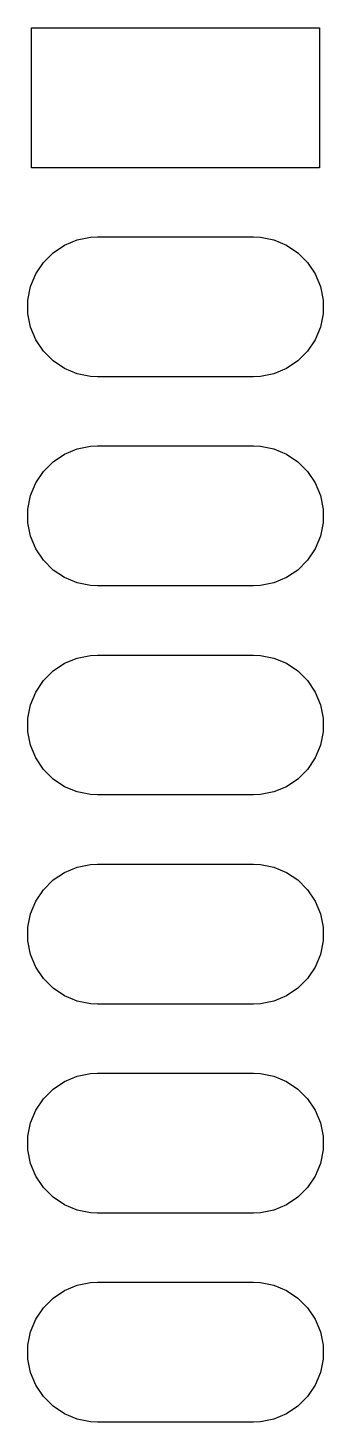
# Model space of a CAD drawing. Header units: inches. Extents: x 4.57 to 7.67, y -3.82 to -2.6.
# Drawn here: x 4.565 to 4.707, y -3.271 to -2.604 of the extents above; entities that cross this region are included whole.
import ezdxf

# ---------------------------------------------------------------- set-up
doc = ezdxf.new("R2010")
doc.units = ezdxf.units.IN
doc.header["$MEASUREMENT"] = 0
doc.layers.add('B.Paste', color=132, linetype='CONTINUOUS', true_color=0x00c2c2)

msp = doc.modelspace()

# ---------------------------------------------------------------- linework, layer by layer
at = {"layer": 'B.Paste', "linetype": 'CONTINUOUS'}
for p, q in [((4.56693, -2.67126), (4.56693, -2.60433)), ((4.56693, -2.60433), (4.70472, -2.60433)), ((4.56693, -2.67126), (4.56693, -2.60433)), ((4.56693, -2.60433), (4.70472, -2.60433)), ((4.70472, -2.60433), (4.70472, -2.67126)), ((4.70472, -2.60433), (4.70472, -2.67126)), ((4.70472, -2.67126), (4.56693, -2.67126)), ((4.70472, -2.67126), (4.56693, -2.67126)), ((4.58265, -2.70828), (4.58871, -2.70577)), ((4.58265, -2.70828), (4.58871, -2.70577)), ((4.58871, -2.70577), (4.59515, -2.70449)), ((4.58871, -2.70577), (4.59515, -2.70449)), ((4.59515, -2.70449), (4.59843, -2.70433)), ((4.59515, -2.70449), (4.59843, -2.70433)), ((4.59843, -2.70433), (4.67323, -2.70433)), ((4.59843, -2.70433), (4.67323, -2.70433)), ((4.67323, -2.70433), (4.67651, -2.70449)), ((4.67323, -2.70433), (4.67651, -2.70449)), ((4.67651, -2.70449), (4.68294, -2.70577)), ((4.67651, -2.70449), (4.68294, -2.70577)), ((4.68294, -2.70577), (4.689, -2.70828)), ((4.68294, -2.70577), (4.689, -2.70828)), ((4.57256, -2.71657), (4.5772, -2.71193)), ((4.57256, -2.71657), (4.5772, -2.71193)), ((4.5772, -2.71193), (4.58265, -2.70828)), ((4.5772, -2.71193), (4.58265, -2.70828)), ((4.689, -2.70828), (4.69446, -2.71193)), ((4.689, -2.70828), (4.69446, -2.71193)), ((4.69446, -2.71193), (4.6991, -2.71657)), ((4.69446, -2.71193), (4.6991, -2.71657)), ((4.56891, -2.72202), (4.57256, -2.71657)), ((4.56891, -2.72202), (4.57256, -2.71657)), ((4.6991, -2.71657), (4.70274, -2.72202)), ((4.6991, -2.71657), (4.70274, -2.72202)), ((4.5664, -2.72808), (4.56891, -2.72202)), ((4.5664, -2.72808), (4.56891, -2.72202)), ((4.70274, -2.72202), (4.70525, -2.72808)), ((4.70274, -2.72202), (4.70525, -2.72808)), ((4.56512, -2.73452), (4.5664, -2.72808)), ((4.56512, -2.73452), (4.5664, -2.72808)), ((4.70525, -2.72808), (4.70653, -2.73452)), ((4.70525, -2.72808), (4.70653, -2.73452)), ((4.56512, -2.74108), (4.56512, -2.73452)), ((4.56512, -2.74108), (4.56512, -2.73452)), ((4.5664, -2.74751), (4.56512, -2.74108)), ((4.5664, -2.74751), (4.56512, -2.74108)), ((4.70653, -2.74108), (4.70525, -2.74751)), ((4.70653, -2.74108), (4.70525, -2.74751)), ((4.70653, -2.73452), (4.70653, -2.74108)), ((4.70653, -2.73452), (4.70653, -2.74108)), ((4.56891, -2.75357), (4.5664, -2.74751)), ((4.56891, -2.75357), (4.5664, -2.74751)), ((4.70525, -2.74751), (4.70274, -2.75357)), ((4.70525, -2.74751), (4.70274, -2.75357)), ((4.57256, -2.75902), (4.56891, -2.75357)), ((4.57256, -2.75902), (4.56891, -2.75357)), ((4.70274, -2.75357), (4.6991, -2.75902)), ((4.70274, -2.75357), (4.6991, -2.75902)), ((4.5772, -2.76366), (4.57256, -2.75902)), ((4.5772, -2.76366), (4.57256, -2.75902)), ((4.6991, -2.75902), (4.69446, -2.76366)), ((4.6991, -2.75902), (4.69446, -2.76366)), ((4.58265, -2.76731), (4.5772, -2.76366)), ((4.58265, -2.76731), (4.5772, -2.76366)), ((4.58871, -2.76982), (4.58265, -2.76731)), ((4.58871, -2.76982), (4.58265, -2.76731)), ((4.689, -2.76731), (4.68294, -2.76982)), ((4.689, -2.76731), (4.68294, -2.76982)), ((4.69446, -2.76366), (4.689, -2.76731)), ((4.69446, -2.76366), (4.689, -2.76731)), ((4.59515, -2.7711), (4.58871, -2.76982)), ((4.59515, -2.7711), (4.58871, -2.76982)), ((4.59843, -2.77126), (4.59515, -2.7711)), ((4.59843, -2.77126), (4.59515, -2.7711)), ((4.67323, -2.77126), (4.59843, -2.77126)), ((4.67323, -2.77126), (4.59843, -2.77126)), ((4.67651, -2.7711), (4.67323, -2.77126)), ((4.67651, -2.7711), (4.67323, -2.77126)), ((4.68294, -2.76982), (4.67651, -2.7711)), ((4.68294, -2.76982), (4.67651, -2.7711)), ((4.58265, -2.80828), (4.58871, -2.80577)), ((4.58265, -2.80828), (4.58871, -2.80577)), ((4.58871, -2.80577), (4.59515, -2.80449)), ((4.58871, -2.80577), (4.59515, -2.80449)), ((4.59515, -2.80449), (4.59843, -2.80433)), ((4.59515, -2.80449), (4.59843, -2.80433)), ((4.59843, -2.80433), (4.67323, -2.80433)), ((4.59843, -2.80433), (4.67323, -2.80433)), ((4.67323, -2.80433), (4.67651, -2.80449)), ((4.67323, -2.80433), (4.67651, -2.80449)), ((4.67651, -2.80449), (4.68294, -2.80577)), ((4.67651, -2.80449), (4.68294, -2.80577)), ((4.68294, -2.80577), (4.689, -2.80828)), ((4.68294, -2.80577), (4.689, -2.80828)), ((4.57256, -2.81657), (4.5772, -2.81193)), ((4.57256, -2.81657), (4.5772, -2.81193)), ((4.5772, -2.81193), (4.58265, -2.80828)), ((4.5772, -2.81193), (4.58265, -2.80828)), ((4.689, -2.80828), (4.69446, -2.81193)), ((4.689, -2.80828), (4.69446, -2.81193)), ((4.69446, -2.81193), (4.6991, -2.81657)), ((4.69446, -2.81193), (4.6991, -2.81657)), ((4.56891, -2.82202), (4.57256, -2.81657)), ((4.56891, -2.82202), (4.57256, -2.81657)), ((4.6991, -2.81657), (4.70274, -2.82202)), ((4.6991, -2.81657), (4.70274, -2.82202)), ((4.5664, -2.82808), (4.56891, -2.82202)), ((4.5664, -2.82808), (4.56891, -2.82202)), ((4.70274, -2.82202), (4.70525, -2.82808)), ((4.70274, -2.82202), (4.70525, -2.82808)), ((4.56512, -2.83452), (4.5664, -2.82808)), ((4.56512, -2.83452), (4.5664, -2.82808)), ((4.70525, -2.82808), (4.70653, -2.83452)), ((4.70525, -2.82808), (4.70653, -2.83452)), ((4.56512, -2.84108), (4.56512, -2.83452)), ((4.56512, -2.84108), (4.56512, -2.83452)), ((4.5664, -2.84751), (4.56512, -2.84108)), ((4.5664, -2.84751), (4.56512, -2.84108)), ((4.70653, -2.84108), (4.70525, -2.84751)), ((4.70653, -2.84108), (4.70525, -2.84751)), ((4.70653, -2.83452), (4.70653, -2.84108)), ((4.70653, -2.83452), (4.70653, -2.84108)), ((4.56891, -2.85357), (4.5664, -2.84751)), ((4.56891, -2.85357), (4.5664, -2.84751)), ((4.70525, -2.84751), (4.70274, -2.85357)), ((4.70525, -2.84751), (4.70274, -2.85357)), ((4.57256, -2.85902), (4.56891, -2.85357)), ((4.57256, -2.85902), (4.56891, -2.85357)), ((4.70274, -2.85357), (4.6991, -2.85902)), ((4.70274, -2.85357), (4.6991, -2.85902)), ((4.5772, -2.86366), (4.57256, -2.85902)), ((4.5772, -2.86366), (4.57256, -2.85902)), ((4.6991, -2.85902), (4.69446, -2.86366)), ((4.6991, -2.85902), (4.69446, -2.86366)), ((4.58265, -2.86731), (4.5772, -2.86366)), ((4.58265, -2.86731), (4.5772, -2.86366)), ((4.58871, -2.86982), (4.58265, -2.86731)), ((4.58871, -2.86982), (4.58265, -2.86731)), ((4.689, -2.86731), (4.68294, -2.86982)), ((4.689, -2.86731), (4.68294, -2.86982)), ((4.69446, -2.86366), (4.689, -2.86731)), ((4.69446, -2.86366), (4.689, -2.86731)), ((4.59515, -2.8711), (4.58871, -2.86982)), ((4.59515, -2.8711), (4.58871, -2.86982)), ((4.59843, -2.87126), (4.59515, -2.8711)), ((4.59843, -2.87126), (4.59515, -2.8711)), ((4.67323, -2.87126), (4.59843, -2.87126)), ((4.67323, -2.87126), (4.59843, -2.87126)), ((4.67651, -2.8711), (4.67323, -2.87126)), ((4.67651, -2.8711), (4.67323, -2.87126)), ((4.68294, -2.86982), (4.67651, -2.8711)), ((4.68294, -2.86982), (4.67651, -2.8711)), ((4.58265, -2.90828), (4.58871, -2.90577)), ((4.58265, -2.90828), (4.58871, -2.90577)), ((4.58871, -2.90577), (4.59515, -2.90449)), ((4.58871, -2.90577), (4.59515, -2.90449)), ((4.59515, -2.90449), (4.59843, -2.90433)), ((4.59515, -2.90449), (4.59843, -2.90433)), ((4.59843, -2.90433), (4.67323, -2.90433)), ((4.59843, -2.90433), (4.67323, -2.90433)), ((4.67323, -2.90433), (4.67651, -2.90449)), ((4.67323, -2.90433), (4.67651, -2.90449)), ((4.67651, -2.90449), (4.68294, -2.90577)), ((4.67651, -2.90449), (4.68294, -2.90577)), ((4.68294, -2.90577), (4.689, -2.90828)), ((4.68294, -2.90577), (4.689, -2.90828)), ((4.57256, -2.91657), (4.5772, -2.91193)), ((4.57256, -2.91657), (4.5772, -2.91193)), ((4.5772, -2.91193), (4.58265, -2.90828)), ((4.5772, -2.91193), (4.58265, -2.90828)), ((4.689, -2.90828), (4.69446, -2.91193)), ((4.689, -2.90828), (4.69446, -2.91193)), ((4.69446, -2.91193), (4.6991, -2.91657)), ((4.69446, -2.91193), (4.6991, -2.91657)), ((4.56891, -2.92202), (4.57256, -2.91657)), ((4.56891, -2.92202), (4.57256, -2.91657)), ((4.6991, -2.91657), (4.70274, -2.92202)), ((4.6991, -2.91657), (4.70274, -2.92202)), ((4.5664, -2.92808), (4.56891, -2.92202)), ((4.5664, -2.92808), (4.56891, -2.92202)), ((4.70274, -2.92202), (4.70525, -2.92808)), ((4.70274, -2.92202), (4.70525, -2.92808)), ((4.56512, -2.93452), (4.5664, -2.92808)), ((4.56512, -2.93452), (4.5664, -2.92808)), ((4.70525, -2.92808), (4.70653, -2.93452)), ((4.70525, -2.92808), (4.70653, -2.93452)), ((4.56512, -2.94108), (4.56512, -2.93452)), ((4.56512, -2.94108), (4.56512, -2.93452)), ((4.5664, -2.94751), (4.56512, -2.94108)), ((4.5664, -2.94751), (4.56512, -2.94108)), ((4.70653, -2.94108), (4.70525, -2.94751)), ((4.70653, -2.94108), (4.70525, -2.94751)), ((4.70653, -2.93452), (4.70653, -2.94108)), ((4.70653, -2.93452), (4.70653, -2.94108)), ((4.56891, -2.95357), (4.5664, -2.94751)), ((4.56891, -2.95357), (4.5664, -2.94751)), ((4.70525, -2.94751), (4.70274, -2.95357)), ((4.70525, -2.94751), (4.70274, -2.95357)), ((4.57256, -2.95902), (4.56891, -2.95357)), ((4.57256, -2.95902), (4.56891, -2.95357)), ((4.70274, -2.95357), (4.6991, -2.95902)), ((4.70274, -2.95357), (4.6991, -2.95902)), ((4.5772, -2.96366), (4.57256, -2.95902)), ((4.5772, -2.96366), (4.57256, -2.95902)), ((4.6991, -2.95902), (4.69446, -2.96366)), ((4.6991, -2.95902), (4.69446, -2.96366)), ((4.58265, -2.96731), (4.5772, -2.96366)), ((4.58265, -2.96731), (4.5772, -2.96366)), ((4.58871, -2.96982), (4.58265, -2.96731)), ((4.58871, -2.96982), (4.58265, -2.96731)), ((4.689, -2.96731), (4.68294, -2.96982)), ((4.689, -2.96731), (4.68294, -2.96982)), ((4.69446, -2.96366), (4.689, -2.96731)), ((4.69446, -2.96366), (4.689, -2.96731)), ((4.59515, -2.9711), (4.58871, -2.96982)), ((4.59515, -2.9711), (4.58871, -2.96982)), ((4.59843, -2.97126), (4.59515, -2.9711)), ((4.59843, -2.97126), (4.59515, -2.9711)), ((4.67323, -2.97126), (4.59843, -2.97126)), ((4.67323, -2.97126), (4.59843, -2.97126)), ((4.67651, -2.9711), (4.67323, -2.97126)), ((4.67651, -2.9711), (4.67323, -2.97126)), ((4.68294, -2.96982), (4.67651, -2.9711)), ((4.68294, -2.96982), (4.67651, -2.9711)), ((4.58265, -3.00828), (4.58871, -3.00577)), ((4.58265, -3.00828), (4.58871, -3.00577)), ((4.58871, -3.00577), (4.59515, -3.00449)), ((4.58871, -3.00577), (4.59515, -3.00449)), ((4.59515, -3.00449), (4.59843, -3.00433)), ((4.59515, -3.00449), (4.59843, -3.00433)), ((4.59843, -3.00433), (4.67323, -3.00433)), ((4.59843, -3.00433), (4.67323, -3.00433)), ((4.67323, -3.00433), (4.67651, -3.00449)), ((4.67323, -3.00433), (4.67651, -3.00449)), ((4.67651, -3.00449), (4.68294, -3.00577)), ((4.67651, -3.00449), (4.68294, -3.00577)), ((4.68294, -3.00577), (4.689, -3.00828)), ((4.68294, -3.00577), (4.689, -3.00828)), ((4.57256, -3.01657), (4.5772, -3.01193)), ((4.57256, -3.01657), (4.5772, -3.01193)), ((4.5772, -3.01193), (4.58265, -3.00828)), ((4.5772, -3.01193), (4.58265, -3.00828)), ((4.689, -3.00828), (4.69446, -3.01193)), ((4.689, -3.00828), (4.69446, -3.01193)), ((4.69446, -3.01193), (4.6991, -3.01657)), ((4.69446, -3.01193), (4.6991, -3.01657)), ((4.56891, -3.02202), (4.57256, -3.01657)), ((4.56891, -3.02202), (4.57256, -3.01657)), ((4.6991, -3.01657), (4.70274, -3.02202)), ((4.6991, -3.01657), (4.70274, -3.02202)), ((4.5664, -3.02808), (4.56891, -3.02202)), ((4.5664, -3.02808), (4.56891, -3.02202)), ((4.70274, -3.02202), (4.70525, -3.02808)), ((4.70274, -3.02202), (4.70525, -3.02808)), ((4.56512, -3.03452), (4.5664, -3.02808)), ((4.56512, -3.03452), (4.5664, -3.02808)), ((4.56512, -3.04108), (4.56512, -3.03452)), ((4.56512, -3.04108), (4.56512, -3.03452)), ((4.70525, -3.02808), (4.70653, -3.03452)), ((4.70525, -3.02808), (4.70653, -3.03452)), ((4.70653, -3.03452), (4.70653, -3.04108)), ((4.70653, -3.03452), (4.70653, -3.04108)), ((4.5664, -3.04751), (4.56512, -3.04108)), ((4.5664, -3.04751), (4.56512, -3.04108)), ((4.70653, -3.04108), (4.70525, -3.04751)), ((4.70653, -3.04108), (4.70525, -3.04751)), ((4.56891, -3.05357), (4.5664, -3.04751)), ((4.56891, -3.05357), (4.5664, -3.04751)), ((4.70525, -3.04751), (4.70274, -3.05357)), ((4.70525, -3.04751), (4.70274, -3.05357)), ((4.57256, -3.05902), (4.56891, -3.05357)), ((4.57256, -3.05902), (4.56891, -3.05357)), ((4.70274, -3.05357), (4.6991, -3.05902)), ((4.70274, -3.05357), (4.6991, -3.05902)), ((4.5772, -3.06366), (4.57256, -3.05902)), ((4.5772, -3.06366), (4.57256, -3.05902)), ((4.6991, -3.05902), (4.69446, -3.06366)), ((4.6991, -3.05902), (4.69446, -3.06366)), ((4.58265, -3.06731), (4.5772, -3.06366)), ((4.58265, -3.06731), (4.5772, -3.06366)), ((4.58871, -3.06982), (4.58265, -3.06731)), ((4.58871, -3.06982), (4.58265, -3.06731)), ((4.689, -3.06731), (4.68294, -3.06982)), ((4.689, -3.06731), (4.68294, -3.06982)), ((4.69446, -3.06366), (4.689, -3.06731)), ((4.69446, -3.06366), (4.689, -3.06731)), ((4.59515, -3.0711), (4.58871, -3.06982)), ((4.59515, -3.0711), (4.58871, -3.06982)), ((4.59843, -3.07126), (4.59515, -3.0711)), ((4.59843, -3.07126), (4.59515, -3.0711)), ((4.67323, -3.07126), (4.59843, -3.07126)), ((4.67323, -3.07126), (4.59843, -3.07126)), ((4.67651, -3.0711), (4.67323, -3.07126)), ((4.67651, -3.0711), (4.67323, -3.07126)), ((4.68294, -3.06982), (4.67651, -3.0711)), ((4.68294, -3.06982), (4.67651, -3.0711)), ((4.58265, -3.10828), (4.58871, -3.10577)), ((4.58265, -3.10828), (4.58871, -3.10577)), ((4.58871, -3.10577), (4.59515, -3.10449)), ((4.58871, -3.10577), (4.59515, -3.10449)), ((4.59515, -3.10449), (4.59843, -3.10433)), ((4.59515, -3.10449), (4.59843, -3.10433)), ((4.59843, -3.10433), (4.67323, -3.10433)), ((4.59843, -3.10433), (4.67323, -3.10433)), ((4.67323, -3.10433), (4.67651, -3.10449)), ((4.67323, -3.10433), (4.67651, -3.10449)), ((4.67651, -3.10449), (4.68294, -3.10577)), ((4.67651, -3.10449), (4.68294, -3.10577)), ((4.68294, -3.10577), (4.689, -3.10828)), ((4.68294, -3.10577), (4.689, -3.10828)), ((4.57256, -3.11657), (4.5772, -3.11193)), ((4.57256, -3.11657), (4.5772, -3.11193)), ((4.5772, -3.11193), (4.58265, -3.10828)), ((4.5772, -3.11193), (4.58265, -3.10828)), ((4.689, -3.10828), (4.69446, -3.11193)), ((4.689, -3.10828), (4.69446, -3.11193)), ((4.69446, -3.11193), (4.6991, -3.11657)), ((4.69446, -3.11193), (4.6991, -3.11657)), ((4.56891, -3.12202), (4.57256, -3.11657)), ((4.56891, -3.12202), (4.57256, -3.11657)), ((4.6991, -3.11657), (4.70274, -3.12202)), ((4.6991, -3.11657), (4.70274, -3.12202)), ((4.5664, -3.12808), (4.56891, -3.12202)), ((4.5664, -3.12808), (4.56891, -3.12202)), ((4.70274, -3.12202), (4.70525, -3.12808)), ((4.70274, -3.12202), (4.70525, -3.12808)), ((4.56512, -3.13452), (4.5664, -3.12808)), ((4.56512, -3.13452), (4.5664, -3.12808)), ((4.56512, -3.14108), (4.56512, -3.13452)), ((4.56512, -3.14108), (4.56512, -3.13452)), ((4.70525, -3.12808), (4.70653, -3.13452)), ((4.70525, -3.12808), (4.70653, -3.13452)), ((4.70653, -3.13452), (4.70653, -3.14108)), ((4.70653, -3.13452), (4.70653, -3.14108)), ((4.5664, -3.14751), (4.56512, -3.14108)), ((4.5664, -3.14751), (4.56512, -3.14108)), ((4.70653, -3.14108), (4.70525, -3.14751)), ((4.70653, -3.14108), (4.70525, -3.14751)), ((4.56891, -3.15357), (4.5664, -3.14751)), ((4.56891, -3.15357), (4.5664, -3.14751)), ((4.70525, -3.14751), (4.70274, -3.15357)), ((4.70525, -3.14751), (4.70274, -3.15357)), ((4.57256, -3.15902), (4.56891, -3.15357)), ((4.57256, -3.15902), (4.56891, -3.15357)), ((4.70274, -3.15357), (4.6991, -3.15902)), ((4.70274, -3.15357), (4.6991, -3.15902)), ((4.5772, -3.16366), (4.57256, -3.15902)), ((4.5772, -3.16366), (4.57256, -3.15902)), ((4.6991, -3.15902), (4.69446, -3.16366)), ((4.6991, -3.15902), (4.69446, -3.16366)), ((4.58265, -3.16731), (4.5772, -3.16366)), ((4.58265, -3.16731), (4.5772, -3.16366)), ((4.58871, -3.16982), (4.58265, -3.16731)), ((4.58871, -3.16982), (4.58265, -3.16731)), ((4.689, -3.16731), (4.68294, -3.16982)), ((4.689, -3.16731), (4.68294, -3.16982)), ((4.69446, -3.16366), (4.689, -3.16731)), ((4.69446, -3.16366), (4.689, -3.16731)), ((4.59515, -3.1711), (4.58871, -3.16982)), ((4.59515, -3.1711), (4.58871, -3.16982)), ((4.59843, -3.17126), (4.59515, -3.1711)), ((4.59843, -3.17126), (4.59515, -3.1711)), ((4.67323, -3.17126), (4.59843, -3.17126)), ((4.67323, -3.17126), (4.59843, -3.17126)), ((4.67651, -3.1711), (4.67323, -3.17126)), ((4.67651, -3.1711), (4.67323, -3.17126)), ((4.68294, -3.16982), (4.67651, -3.1711)), ((4.68294, -3.16982), (4.67651, -3.1711)), ((4.58265, -3.20828), (4.58871, -3.20577)), ((4.58265, -3.20828), (4.58871, -3.20577)), ((4.58871, -3.20577), (4.59515, -3.20449)), ((4.58871, -3.20577), (4.59515, -3.20449)), ((4.59515, -3.20449), (4.59843, -3.20433)), ((4.59515, -3.20449), (4.59843, -3.20433)), ((4.59843, -3.20433), (4.67323, -3.20433)), ((4.59843, -3.20433), (4.67323, -3.20433)), ((4.67323, -3.20433), (4.67651, -3.20449)), ((4.67323, -3.20433), (4.67651, -3.20449)), ((4.67651, -3.20449), (4.68294, -3.20577)), ((4.67651, -3.20449), (4.68294, -3.20577)), ((4.68294, -3.20577), (4.689, -3.20828)), ((4.68294, -3.20577), (4.689, -3.20828)), ((4.57256, -3.21657), (4.5772, -3.21193)), ((4.57256, -3.21657), (4.5772, -3.21193)), ((4.5772, -3.21193), (4.58265, -3.20828)), ((4.5772, -3.21193), (4.58265, -3.20828)), ((4.689, -3.20828), (4.69446, -3.21193)), ((4.689, -3.20828), (4.69446, -3.21193)), ((4.69446, -3.21193), (4.6991, -3.21657)), ((4.69446, -3.21193), (4.6991, -3.21657)), ((4.56891, -3.22202), (4.57256, -3.21657)), ((4.56891, -3.22202), (4.57256, -3.21657)), ((4.6991, -3.21657), (4.70274, -3.22202)), ((4.6991, -3.21657), (4.70274, -3.22202)), ((4.5664, -3.22808), (4.56891, -3.22202)), ((4.5664, -3.22808), (4.56891, -3.22202)), ((4.70274, -3.22202), (4.70525, -3.22808)), ((4.70274, -3.22202), (4.70525, -3.22808)), ((4.56512, -3.23452), (4.5664, -3.22808)), ((4.56512, -3.23452), (4.5664, -3.22808)), ((4.56512, -3.24108), (4.56512, -3.23452)), ((4.56512, -3.24108), (4.56512, -3.23452)), ((4.70525, -3.22808), (4.70653, -3.23452)), ((4.70525, -3.22808), (4.70653, -3.23452)), ((4.70653, -3.23452), (4.70653, -3.24108)), ((4.70653, -3.23452), (4.70653, -3.24108)), ((4.5664, -3.24751), (4.56512, -3.24108)), ((4.5664, -3.24751), (4.56512, -3.24108)), ((4.70653, -3.24108), (4.70525, -3.24751)), ((4.70653, -3.24108), (4.70525, -3.24751)), ((4.56891, -3.25357), (4.5664, -3.24751)), ((4.56891, -3.25357), (4.5664, -3.24751)), ((4.70525, -3.24751), (4.70274, -3.25357)), ((4.70525, -3.24751), (4.70274, -3.25357)), ((4.57256, -3.25902), (4.56891, -3.25357)), ((4.57256, -3.25902), (4.56891, -3.25357)), ((4.70274, -3.25357), (4.6991, -3.25902)), ((4.70274, -3.25357), (4.6991, -3.25902)), ((4.5772, -3.26366), (4.57256, -3.25902)), ((4.5772, -3.26366), (4.57256, -3.25902)), ((4.6991, -3.25902), (4.69446, -3.26366)), ((4.6991, -3.25902), (4.69446, -3.26366)), ((4.58265, -3.26731), (4.5772, -3.26366)), ((4.58265, -3.26731), (4.5772, -3.26366)), ((4.58871, -3.26982), (4.58265, -3.26731)), ((4.58871, -3.26982), (4.58265, -3.26731)), ((4.689, -3.26731), (4.68294, -3.26982)), ((4.689, -3.26731), (4.68294, -3.26982)), ((4.69446, -3.26366), (4.689, -3.26731)), ((4.69446, -3.26366), (4.689, -3.26731)), ((4.59515, -3.2711), (4.58871, -3.26982)), ((4.59515, -3.2711), (4.58871, -3.26982)), ((4.59843, -3.27126), (4.59515, -3.2711)), ((4.59843, -3.27126), (4.59515, -3.2711)), ((4.67323, -3.27126), (4.59843, -3.27126)), ((4.67323, -3.27126), (4.59843, -3.27126)), ((4.67651, -3.2711), (4.67323, -3.27126)), ((4.67651, -3.2711), (4.67323, -3.27126)), ((4.68294, -3.26982), (4.67651, -3.2711)), ((4.68294, -3.26982), (4.67651, -3.2711))]:
    msp.add_line(p, q, dxfattribs=at)

doc.saveas('drawing.dxf')
